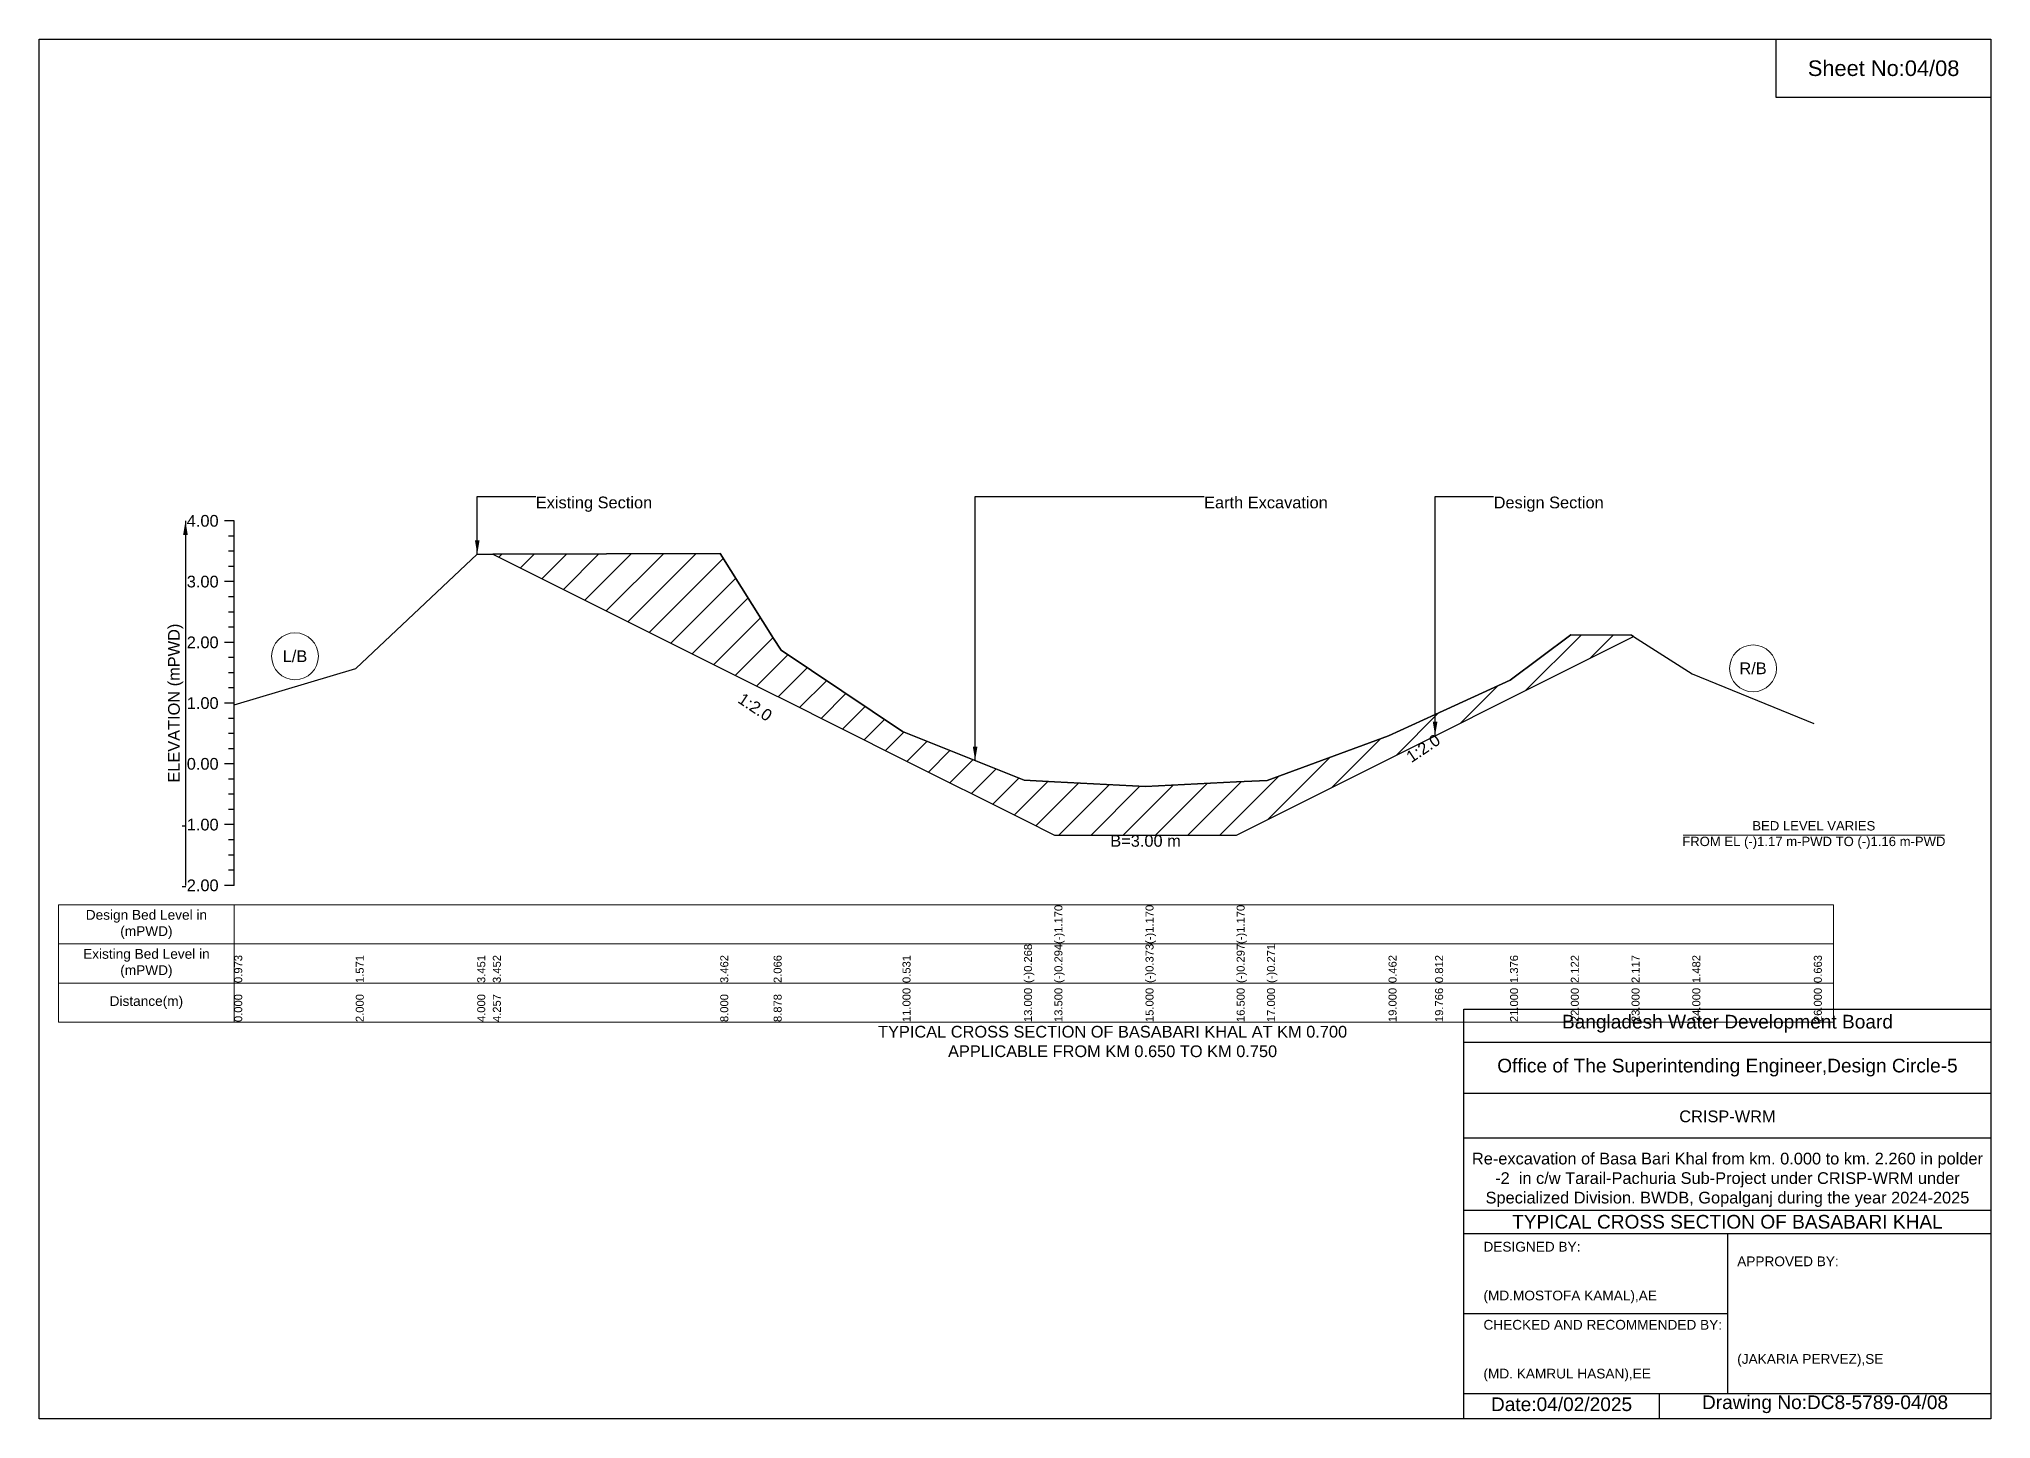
# Model space of a CAD drawing. Header units: inches. Extents: x 91000 to 228000, y -17569 to 0.
# Drawn here: x 160000 to 168000, y -5656 to 0 of the extents above; entities that cross this region are included whole.
import ezdxf

# ---------------------------------------------------------------- set-up
doc = ezdxf.new("R2010")
doc.units = ezdxf.units.IN
doc.header["$LTSCALE"] = 7
doc.header["$MEASUREMENT"] = 0
for name, color, linetype, lineweight in [('Cross section Data Border', 7, 'Continuous', 9), ('Cross Section Labels', 7, 'Continuous', 9), ('Existing_Bed_Level for Xsection', 7, 'Continuous', 25)]:
    doc.layers.add(name, color=color, linetype=linetype, lineweight=lineweight)
doc.styles.get("Standard").update_dxf_attribs({"font": 'arial.ttf'})
doc.dimstyles.get("Standard").update_dxf_attribs({"dimtxt": 0.18, "dimasz": 0.18, "dimexe": 0.18, "dimexo": 0.0625, "dimgap": 0.09, "dimtad": 0, "dimtih": 1, "dimtoh": 1, "dimdec": 4, "dimzin": 0, "dimdsep": 46, "dimtxsty": 'Standard', "dimcen": 0.09, "dimadec": 0, "dimazin": 0, "dimtfac": 1, "dimtdec": 4, "dimtofl": 0, "dimtmove": 0, "dimatfit": 3, "dimfxl": 1, "dimtolj": 1, "dimtzin": 0, "dimarcsym": 0})

msp = doc.modelspace()

# ---------------------------------------------------------------- hatches: boundary and pattern name
at = {"layer": 'Existing_Bed_Level for Xsection'}
h = msp.add_hatch(dxfattribs=at)
h.set_pattern_fill('ANSI31', color=256, scale=747, style=0)
h.paths.add_polyline_path([(161859.9, -2111.6), (162792, -2577.7), (163010.7, -2687.1), (163041, -2702.2), (163539, -2951.2), (164037, -3200.2), (164161.5, -3262.5), (164535, -3262.5), (164908.5, -3262.5), (165033, -3200.2), (165531, -2951.2), (165721.8, -2855.8), (166029, -2702.2), (166278, -2577.7), (166527, -2453.2), (166535.1, -2449.1), (166527, -2444), (166278, -2442.7), (166029, -2628.5), (165721.8, -2768.9), (165531, -2856.1), (165033, -3038.6), (164908.5, -3045), (164535, -3064), (164161.5, -3044.4), (164037, -3037.9), (163539, -2838.9), (163041, -2505), (163010.7, -2456.8), (162792, -2109.1)])

# ---------------------------------------------------------------- linework, layer by layer
for points in [[(160000, 0), (168000, 0), (168000, -5656), (160000, -5656)], [(167120, 0), (168000, 0), (168000, -240), (167120, -240)]]:
    msp.add_lwpolyline(points, close=True)
for points in [[(165840, -5656), (165840, -3976), (168000, -3976)], [(165840, -4112), (168000, -4112)], [(165840, -4320), (168000, -4320)], [(165840, -4504), (168000, -4504)], [(165840, -4800), (168000, -4800)], [(165840, -4896), (168000, -4896)], [(166920, -4896), (166920, -5552)], [(165840, -5224), (166920, -5224)], [(165840, -5552), (168000, -5552)], [(166640, -5552), (166640, -5656)]]:
    msp.add_lwpolyline(points)
at = {"layer": 'Cross section Data Border'}
msp.add_lwpolyline([(160080, -3549.1), (167354, -3549.1), (167354, -4029.1), (160080, -4029.1)], close=True, dxfattribs=at)
for points in [[(160800, -3549.1), (160800, -4029.1)], [(160080, -3709.1), (167354, -3709.1)], [(160080, -3869.1), (167354, -3869.1)]]:
    msp.add_lwpolyline(points, dxfattribs=at)
at = {"layer": 'Cross Section Labels'}
msp.add_lwpolyline([(166738.2, -3262.5), (167809.8, -3262.5)], dxfattribs=at)
for centre in [(161049, -2529.9), (167025, -2579.6)]:
    msp.add_circle(centre, 96, dxfattribs=at)
at = {"layer": 'Existing_Bed_Level for Xsection'}
for points in [[(160800, -1975.1), (160760, -1975.1)], [(160800, -3469.1), (160800, -3220.1), (160800, -2971.1), (160800, -2722.1), (160800, -2473.1), (160800, -2224.1), (160800, -1975.1)], [(160800, -2037.4), (160776, -2037.4)], [(160800, -2099.6), (160776, -2099.6)], [(160800, -2728.8), (161298, -2579.9), (161796, -2111.8), (161859.9, -2111.6), (162792, -2109.1), (163010.7, -2456.8), (163041, -2505), (163539, -2838.9), (164037, -3037.9), (164161.5, -3044.4), (164161.5, -3044.4), (164535, -3064), (164535, -3064), (164908.5, -3045), (164908.5, -3045), (165033, -3038.6), (165531, -2856.1), (165721.8, -2768.9), (166029, -2628.5), (166278, -2442.7), (166527, -2444), (166535.1, -2449.1), (166776, -2602.1), (167274, -2806)], [(160800, -2224.1), (160760, -2224.1)], [(160800, -2161.9), (160776, -2161.9)], [(160800, -2286.4), (160776, -2286.4)], [(160800, -2348.6), (160776, -2348.6)], [(160800, -2473.1), (160760, -2473.1)], [(160800, -2410.9), (160776, -2410.9)], [(160800, -2535.4), (160776, -2535.4)], [(160800, -2597.6), (160776, -2597.6)], [(160800, -2659.9), (160776, -2659.9)], [(160800, -2722.1), (160760, -2722.1)], [(160800, -2784.4), (160776, -2784.4)], [(160800, -2846.6), (160776, -2846.6)], [(160800, -2908.9), (160776, -2908.9)], [(160800, -2971.1), (160760, -2971.1)], [(160800, -3033.4), (160776, -3033.4)], [(160800, -3095.6), (160776, -3095.6)], [(160800, -3157.9), (160776, -3157.9)], [(160800, -3220.1), (160760, -3220.1)], [(160800, -3282.4), (160776, -3282.4)], [(160800, -3344.6), (160776, -3344.6)], [(160800, -3406.9), (160776, -3406.9)], [(160800, -3469.1), (160760, -3469.1)]]:
    msp.add_lwpolyline(points, dxfattribs=at)
msp.add_lwpolyline([(161859.9, -2111.6), (162792, -2577.7), (163010.7, -2687.1), (163041, -2702.2), (163539, -2951.2), (164037, -3200.2), (164161.5, -3262.5), (164161.5, -3262.5), (164535, -3262.5), (164535, -3262.5), (164908.5, -3262.5), (164908.5, -3262.5), (165033, -3200.2), (165531, -2951.2), (165721.8, -2855.8), (166029, -2702.2), (166278, -2577.7), (166527, -2453.2), (166535.1, -2449.1), (166527, -2444), (166278, -2442.7), (166029, -2628.5), (165721.8, -2768.9), (165531, -2856.1), (165033, -3038.6), (164908.5, -3045), (164908.5, -3045), (164535, -3064), (164535, -3064), (164161.5, -3044.4), (164161.5, -3044.4), (164037, -3037.9), (163539, -2838.9), (163041, -2505), (163010.7, -2456.8), (162792, -2109.1)], close=True, dxfattribs=at)

# ---------------------------------------------------------------- texts
at = {"attachment_point": 5}
for s, insert, char_height in [('Sheet No:04/08', (167560, -120), 64), ('Bangladesh Water Development Board', (166920, -4036), 56), ('Office of The Superintending Engineer,Design Circle-5', (166920, -4216), 56)]:
    msp.add_mtext(s, dxfattribs=dict(at, insert=insert, char_height=char_height))
for s, insert, char_height, width, attachment_point in [('CRISP-WRM', (166920, -4416), 48, 2240, 5), ('Re-excavation of Basa Bari Khal from km. 0.000 to km. 2.260 in polder -2  in c/w Tarail-Pachuria Sub-Project under CRISP-WRM under Specialized Division. BWDB, Gopalganj during the year 2024-2025', (166920, -4676), 48, 2160, 5), ('TYPICAL CROSS SECTION OF BASABARI KHAL', (166920, -4848), 56, 2240, 5), ('DESIGNED BY:^J^J^J(MD.MOSTOFA KAMAL),AE', (165920, -5056), 40, 1120, 4), ('APPROVED BY:^J^J^J^J^J^J(JAKARIA PERVEZ),SE', (166960, -5216), 40, 1120, 4), ('CHECKED AND RECOMMENDED BY:^J^J^J(MD. KAMRUL HASAN),EE', (165920, -5376), 40, 1120, 4), ('Date:04/02/2025', (166240, -5596), 56, 1120, 5), ('Drawing No:DC8-5789-04/08', (167320, -5596), 56, 1760, 5)]:
    msp.add_mtext(s, dxfattribs=dict(insert=insert, char_height=char_height, width=width, attachment_point=attachment_point))
at = {"layer": 'Cross section Data Border', "char_height": 40, "width": 640, "attachment_point": 5}
for s, insert in [('Design Bed Level in (mPWD)', (160440, -3629.1)), ('Existing Bed Level in (mPWD)', (160440, -3789.1)), ('Distance(m)', (160440, -3949.1))]:
    msp.add_mtext(s, dxfattribs=dict(at, insert=insert))
at = {"layer": 'Cross Section Labels'}
for s, insert, char_height, attachment_point in [('Existing Section', (162036, -1875.5), 48, 1), ('Earth Excavation', (164775, -1875.5), 48, 1), ('Design Section', (165961.8, -1875.5), 48, 1), ('L/B', (161049, -2529.9), 48, 5), ('R/B', (167025, -2579.6), 48, 5), ('B=3.00 m', (164535, -3262.5), 48, 2), ('BED LEVEL VARIES ^JFROM EL (-)1.17 m-PWD TO (-)1.16 m-PWD', (167274, -3262.5), 38.4, 5), ('TYPICAL CROSS SECTION OF BASABARI KHAL AT KM 0.700^JAPPLICABLE FROM KM 0.650 TO KM 0.750', (164400, -4109.1), 48, 5)]:
    msp.add_mtext(s, dxfattribs=dict(at, insert=insert, char_height=char_height, attachment_point=attachment_point))
at = {"layer": 'Cross Section Labels', "char_height": 48, "attachment_point": 2}
for insert, rotation in [((162948.4, -2718.2), 326.30993), ((165659.6, -2886.9), 33.69007)]:
    msp.add_mtext('1:2.0', dxfattribs=dict(at, insert=insert, rotation=rotation))
at = {"layer": 'Existing_Bed_Level for Xsection', "char_height": 48, "attachment_point": 6}
for s, insert in [('4.00', (160736, -1975.1)), ('3.00', (160736, -2224.1)), ('2.00', (160736, -2473.1)), ('1.00', (160736, -2722.1)), ('0.00', (160736, -2971.1)), ('-1.00', (160736, -3220.1)), ('-2.00', (160736, -3469.1))]:
    msp.add_mtext(s, dxfattribs=dict(at, insert=insert))
at = {"layer": 'Existing_Bed_Level for Xsection', "rotation": 90}
for s, insert, char_height, attachment_point in [('ELEVATION (mPWD)', (160560, -2722.1), 48, 5), ('(-)1.170', (164161.5, -3709.1), 32.8, 1), ('(-)1.170', (164535, -3709.1), 32.8, 1), ('(-)1.170', (164908.5, -3709.1), 32.8, 1), ('0.973', (160800, -3869.1), 32.8, 1), ('1.571', (161298, -3869.1), 32.8, 1), ('3.451', (161796, -3869.1), 32.8, 1), ('3.452', (161859.9, -3869.1), 32.8, 1), ('3.462', (162792, -3869.1), 32.8, 1), ('2.066', (163010.7, -3869.1), 32.8, 1), ('0.531', (163539, -3869.1), 32.8, 1), ('(-)0.268', (164037, -3869.1), 32.8, 1), ('(-)0.294', (164161.5, -3869.1), 32.8, 1), ('(-)0.373', (164535, -3869.1), 32.8, 1), ('(-)0.297', (164908.5, -3869.1), 32.8, 1), ('(-)0.271', (165033, -3869.1), 32.8, 1), ('0.462', (165531, -3869.1), 32.8, 1), ('0.812', (165721.8, -3869.1), 32.8, 1), ('1.376', (166029, -3869.1), 32.8, 1), ('2.122', (166278, -3869.1), 32.8, 1), ('2.117', (166527, -3869.1), 32.8, 1), ('1.482', (166776, -3869.1), 32.8, 1), ('0.663', (167274, -3869.1), 32.8, 1), ('0.000', (160800, -4029.1), 32.8, 1), ('2.000', (161298, -4029.1), 32.8, 1), ('4.000', (161796, -4029.1), 32.8, 1), ('4.257', (161859.9, -4029.1), 32.8, 1), ('8.000', (162792, -4029.1), 32.8, 1), ('8.878', (163010.7, -4029.1), 32.8, 1), ('11.000', (163539, -4029.1), 32.8, 1), ('13.000', (164037, -4029.1), 32.8, 1), ('13.500', (164161.5, -4029.1), 32.8, 1), ('15.000', (164535, -4029.1), 32.8, 1), ('16.500', (164908.5, -4029.1), 32.8, 1), ('17.000', (165033, -4029.1), 32.8, 1), ('19.000', (165531, -4029.1), 32.8, 1), ('19.766', (165721.8, -4029.1), 32.8, 1), ('21.000', (166029, -4029.1), 32.8, 1), ('22.000', (166278, -4029.1), 32.8, 1), ('23.000', (166527, -4029.1), 32.8, 1), ('24.000', (166776, -4029.1), 32.8, 1), ('26.000', (167274, -4029.1), 32.8, 1)]:
    msp.add_mtext(s, dxfattribs=dict(at, insert=insert, char_height=char_height, attachment_point=attachment_point))

# ---------------------------------------------------------------- leaders
at = {"layer": 'Cross Section Labels', "annotation_type": 0, "has_hookline": 1, "hookline_direction": 0}
for points, text_width in [([(161796, -2111.8), (161796, -1875.5), (162035.9, -1875.5)], 467.2), ([(163836.6, -2957.8), (163836.6, -1875.5), (164774.9, -1875.5)], 497), ([(165721.8, -2855.8), (165721.8, -1875.5), (165961.7, -1875.5)], 441.2)]:
    msp.add_leader(points, dimstyle='Standard', override={"dimasz": 57.6}, dxfattribs=dict(at, text_width=text_width))
at = {"layer": 'Existing_Bed_Level for Xsection'}
msp.add_leader([(160600, -1975.1), (160600, -3469.1)], dimstyle='Standard', override={"dimasz": 57.6}, dxfattribs=at)

doc.saveas('drawing.dxf')
